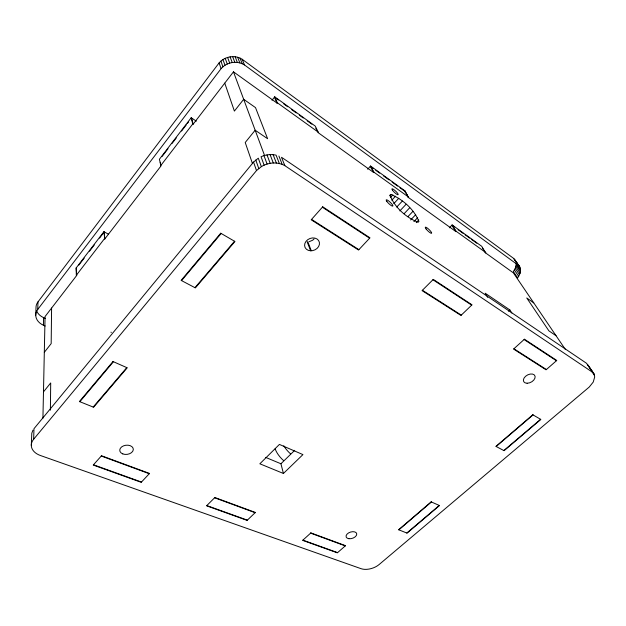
<?xml version="1.0" encoding="UTF-8"?>
<svg xmlns="http://www.w3.org/2000/svg" width="626" height="626" viewBox="0 0 626 626"><rect width="100%" height="100%" fill="white"/><g stroke="black" fill="none" stroke-linecap="round" stroke-linejoin="round"><path stroke-width="0.94" d="M50.385 410.163L50.706 382.94L43.484 391.868M51.598 308.062L51.175 343.611L44.313 352.313M42.928 418.254L45.064 316.545L76.708 275.448L76.153 267.959L103.893 231.737L108.556 234.226M45.189 326.013L43.405 325.223L43.585 317.64A15.001 11.456 2.2 0 1 36.543 310.629M516.098 265.158L516.137 263.593L520.535 269.939L520.167 273.132L517.694 277.944L513.359 271.567L515.221 268.405L516.098 265.158L520.488 271.512M33.648 439.249L33.976 428.708L253.546 162.079L258.295 158.19L261.332 166.649L256.496 170.577L33.648 439.249A17.943 12.027 -2.7 0 0 40.408 455.501L361.092 568.69A13.295 7.535 -18.2 0 0 379.137 564.527L589.246 387.04L593.221 382.079L594.7 377.032L594.129 374.082L587.454 364.285M43.405 325.223A15.157 11.503 1.8 0 1 37.748 309.432L37.983 301.896L219.1 62.921C224.632 56.395 234.938 54.611 242.192 59.274L513.664 258.421L519.815 267.067L520.535 269.939M31.3 445.391L31.793 433.247L32.959 430.156M35.745 315.207L36.003 307.648A15.001 11.456 2.2 0 1 37.983 301.896M37.748 309.432L221.088 68.657C226.706 62.068 237.113 60.245 244.469 64.94L519.064 265.823M103.893 231.737L104.769 238.999L160.952 166.015L159.403 159.254L191.18 117.758L196.353 121.162M78.884 265.064L84.197 258.131M89.51 251.198L94.236 245.032M99.55 238.099L104.268 231.933L104.769 238.999M162.134 156.414L168.018 148.73M172.134 143.354L176.258 137.978M181.556 131.061L186.258 124.918M187.44 123.385L188.614 121.843M76.708 275.448L76.333 275.26L104.386 238.796M160.569 165.788L192.769 123.948L191.18 117.758M192.769 123.948L193.144 124.198L233.467 71.826L277.013 103.102L277.302 102.742L274.728 96.834L271.997 100.23M79.854 401.704L113.431 361.726M181.571 280.612L221.166 233.475M274.728 96.834L315.254 126.1L318.211 132.141L317.922 132.485L373.691 172.541L373.98 172.22L370.553 166.031L367.681 169.239M93.164 407.057L126.788 367.618M194.944 287.663L234.523 241.245M389.732 195.852L390.992 194.49C402.8 199.334 414.318 209.585 418.943 221.557L418.113 222.253C406.204 217.676 394.294 207.096 390.006 195.038L390.992 194.49M390.381 197.589L392.885 194.882M391.79 200.218L395.538 196.181M370.553 166.031L404.936 190.86L408.34 197.425L455.885 231.573L456.158 231.291L452.16 224.961L449.351 227.825M393.785 203.638L398.77 198.278M396.767 207.034L402.369 201.032M408.34 197.425L404.936 190.86M399.857 210.915L406.094 204.272M404.083 213.732L409.709 207.769M407.964 216.612L412.98 211.314M410.656 219.976L415.703 214.671M413.888 221.612L417.683 217.621M416.251 222.637L418.794 219.969M565.317 349.371L513.398 272.881L485.604 252.92L481.699 246.292L452.16 224.961M283.429 473.467L259.853 463.796L279.415 444.421L302.929 454.601L283.429 473.467L280.933 463.764L294.682 450.352M508.508 311.216L509.869 309.948L511.841 313.031M314.088 238.96L312.656 240.227L309.072 241.73M398.879 529.846L431.416 501.982M496.175 446.51L533.055 414.921M406.798 533.031L439.256 505.44M503.836 450.548L540.59 419.303M261.332 166.649C268.311 162.353 277.6 161.586 284.853 165.663L593.385 372.822M279.376 163.527L276.082 155.138C271.058 153.996 265.737 154.638 261.042 156.719L264.117 165.162M310.629 250.791L312.562 250.643A7.653 6.221 -22.3 0 0 318.564 240.439A7.653 6.221 -22.3 0 0 305.997 241.37A7.653 6.221 -22.3 0 0 310.629 250.791L307.163 241.863L307.828 241.816L311.294 250.736M93.485 464.774L141.484 482.043M206.823 505.558L247.364 520.143M302.921 540.136L337.61 552.617M101.255 456.033L149.278 473.718M214.608 497.78L255.126 512.702M310.629 533.141L345.27 545.895M265.667 457.395L280.933 463.764M43.585 317.64L45.369 318.438M110.927 332.195L111.365 332.39M311.56 219.39L358.901 249.657M422.417 290.261L461.292 315.113M513.915 348.76L546.404 369.528M322.374 207.222L369.614 238.209M432.942 279.752L471.675 305.159M524.087 339.535L556.42 360.74M509.869 309.948L485.173 293.226L487.74 297.381M556.06 335.739L548.885 330.833L526.756 297.976L533.775 302.898M277.302 102.742L318.211 132.141M373.98 172.22L408.622 197.12M456.158 231.291L485.878 252.646M276.778 98.877L278.335 100.003M283.789 103.939L287.686 106.749M291.583 109.566L296.262 112.938M299.377 115.192L303.274 118.001M307.17 120.81L311.85 124.191M373.393 168.605L370.271 166.344L373.691 172.541M375.741 170.295L379.646 173.112M383.558 175.937L389.028 179.881M392.15 182.135L397.62 186.086M399.967 187.777L404.654 191.165L405.648 192.777M454.218 226.925L451.878 225.243L455.885 231.573M458.099 229.726L463.545 233.655M465.095 234.781L469.766 238.146M471.315 239.265L476.762 243.193M514.666 259.493L519.815 267.067M588.205 365.545L594.129 374.082M513.664 258.421L518.062 264.751M592.345 371.75L586.413 363.205L281.489 157.267L284.853 165.663M520.308 268.444L515.417 260.729M591.883 371.609L594.575 375.49M515.793 266.77L520.167 273.132M515.221 268.405L519.588 274.767M514.408 270.009L518.758 276.379M482.466 248.146L485.604 252.92M406.634 194.389L408.606 197.62M315.809 128.166L316.654 129.895M274.438 97.186L277.013 103.102M242.192 59.274L244.469 64.94M240.001 58.101L242.246 63.766M278.891 156.015L282.224 164.411M237.645 57.263L239.868 62.921M235.173 56.763L237.364 62.42M273.116 154.653L276.379 163.05M232.637 56.622L234.797 62.279M270.072 154.567L273.28 162.971M230.094 56.841L232.223 62.506M266.997 154.888L270.166 163.3M233.467 71.826L264.508 155.373M227.59 57.412L229.695 63.085M263.969 155.616L267.091 164.043M225.196 58.335L227.269 64.016M222.95 59.572L224.992 65.276M220.9 61.113L222.919 66.833M255.776 159.99L258.765 168.472M219.1 62.921L221.088 68.657M253.546 162.079L256.496 170.577M224.757 83.133L234.39 111.084L243.678 99.299L255.51 107.609L267.615 138.722L255.165 130.216L245.22 142.509L252.497 163.636M191.556 118.001L193.144 124.198M160.279 162.283L160.616 164.153M76.153 267.959L76.333 275.26M283.539 460.548A16.612 8.021 46.2 0 1 275.127 448.811M290.48 453.772A16.691 7.888 46.1 0 1 283.805 445.798M112.985 361.531L79.408 401.524L93.61 407.229L127.227 367.814L112.985 361.531M220.72 233.216L181.117 280.378L195.382 287.897L234.961 241.495L220.72 233.216M101.514 455.744L93.235 465.063L141.226 482.317L149.536 473.444L101.514 455.744M322.734 206.815L311.2 219.789L358.549 250.032L369.974 237.825L322.734 206.815M214.867 497.521L206.564 505.808L247.106 520.386L255.385 512.451L214.867 497.521M433.294 279.399L422.065 290.613L460.947 315.441L472.027 304.823L433.294 279.399M310.887 532.906L302.663 540.363L337.351 552.836L345.529 545.669L310.887 532.906M524.424 339.222L513.578 349.065L546.068 369.817L556.757 360.443L524.424 339.222M431.15 501.864L398.613 529.737L407.064 533.133L439.515 505.558L431.15 501.864M532.796 414.772L495.917 446.377L504.087 450.681L540.841 419.451L532.796 414.772M348.878 538.704A5.54 3.271 -17.8 0 0 356.765 534.017A5.54 3.271 -17.8 0 0 348.557 532.929A5.54 3.271 -17.8 0 0 348.878 538.704M426.056 228.897A4.359 0.908 44 0 0 431.494 233.318A4.359 0.908 44 0 0 427.871 228.482A4.359 0.908 44 0 0 426.056 228.897M392.565 190.327A4.257 0.869 43.3 0 0 397.98 194.756A4.257 0.869 43.3 0 0 394.607 190.218A4.257 0.869 43.3 0 0 392.565 190.327M386.891 201.478A4.523 0.978 43.3 0 0 392.659 206.142A4.523 0.978 43.3 0 0 389.098 201.267A4.523 0.978 43.3 0 0 386.891 201.478M122.79 453.905A6.816 4.609 -6.8 0 0 133.307 449.64A6.816 4.609 -6.8 0 0 123.486 445.868A6.816 4.609 -6.8 0 0 122.79 453.905M527.123 383.245A6.338 4.03 -28.2 0 0 535.097 376.281A6.338 4.03 -28.2 0 0 525.566 376.289A6.338 4.03 -28.2 0 0 527.123 383.245"/></g></svg>
